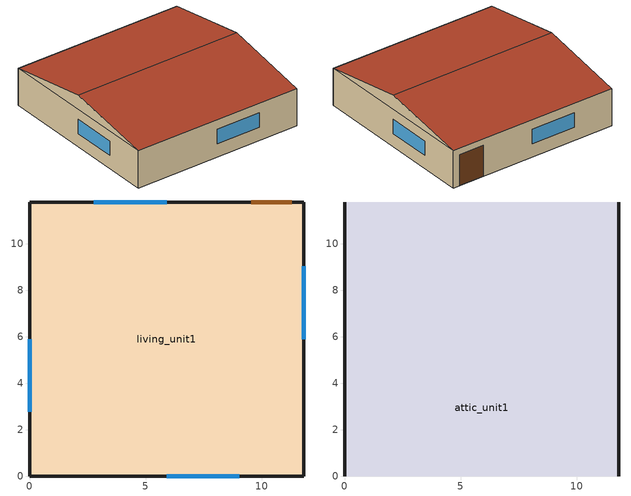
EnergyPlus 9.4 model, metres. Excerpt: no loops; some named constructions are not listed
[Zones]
living_unit1
 floor ground (Interior Floor): 0,0 0,11.8 11.8,11.8 11.8,0 z0.12
 wall outside (Exterior Wall): 0,0 11.8,0 11.8,11.8 0,11.8 0,0 z0.12:2.7
 window (Exterior Window): 5.9,0 9.03,0 / 5.9,11.8 2.78,11.8 / 11.8,5.9 11.8,9.03 / 0,5.9 0,2.78 z1.04:2.04
 door (Exterior Door): 11.3,11.8 9.56,11.8 z0.12:2.26
 ceiling to attic_unit1 (Interior Ceiling): 0,0 11.8,0 11.8,11.8 0,11.8 z2.7
attic_unit1
 wall outside (Gable_end): 11.8,0,2.7 11.8,11.8,2.7 11.8,5.9,3.7; 0,11.8,2.7 0,0,2.7 0,5.9,3.7
 roof outside (Exterior Roof): 0,0,2.7 11.8,0,2.7 11.8,5.9,3.7 0,5.9,3.7; 11.8,11.8,2.7 0,11.8,2.7 0,5.9,3.7 11.8,5.9,3.7
[Schedule:Day:Hourly]
OccupancyDay: 1, 1, 1, 1, 1, 1, 1, 0.8831, 0.40861, 0.24189, 0.24189, 0.24189, 0.24189, 0.24189, 0.24189, 0.24189, 0.29498, 0.5531, 0.89693, 0.89693, 0.89693, 1, 1, 1
ExteriorLightingDay: 1, 1, 1, 1, 1, 1, 0, 0, 0, 0, 0, 0, 0, 0, 0, 0, 0, 0, 1, 1, 1, 1, 1, 1
LightingDay_EELighting: 0.06875, 0.06875, 0.06875, 0.06875, 0.20625, 0.429688, 0.48125, 0.429688, 0.189062, 0.128906, 0.128906, 0.128906, 0.128906, 0.128906, 0.128906, 0.223438, 0.48125, 0.670312, 0.902344, 1, 1, 0.75625, 0.421094, 0.171875
RefrigeratorDay: 0.8, 0.782696, 0.765594, 0.742857, 0.731388, 0.731388, 0.75996, 0.8, 0.817103, 0.828571, 0.8, 0.8, 0.839839, 0.839839, 0.828571, 0.839839, 0.885714, 0.971429, 1, 0.971429, 0.942857, 0.925553, 0.885714, 0.828571
MiscPlugLoadDay: 0.60749, 0.559339, 0.552853, 0.545071, 0.524481, 0.585279, 0.676232, 0.718547, 0.60749, 0.517023, 0.529183, 0.529345, 0.520428, 0.538424, 0.568742, 0.600357, 0.710117, 0.862678, 0.936608, 0.966764, 1, 0.976654, 0.845169, 0.734436
ClothesDryerWeekday: 0.0996819, 0.0598091, 0.0398727, 0.0199364, 0.0398727, 0.0598091, 0.159491, 0.318982, 0.486427, 0.685791, 0.785473, 0.817391, 0.7456, 0.677837, 0.610073, 0.578155, 0.558218, 0.546236, 0.518346, 0.510391, 0.5263, 0.546236, 0.4386, 0.239236
ClothesDryerWeekend: 0.121951, 0.0731707, 0.0487805, 0.0243902, 0.0487805, 0.0731707, 0.195122, 0.390244, 0.595097, 0.839, 0.960951, 1, 0.91217, 0.829268, 0.746366, 0.707317, 0.682927, 0.668268, 0.634146, 0.624415, 0.643878, 0.668268, 0.536585, 0.292683
ClothesDryerVacation: 0, 0, 0, 0, 0, 0, 0, 0, 0, 0, 0, 0, 0, 0, 0, 0, 0, 0, 0, 0, 0, 0, 0, 0
[Schedule:Day:List]
alwaysOffDaySch: No, 15, 0, 0, 0, 0, 0, 0, 0, 0, 0, 0, 0, 0, 0, 0, 0, 0, 0, 0, 0, 0, 0, 0, 0, 0, 0, 0, 0, 0, 0, 0, 0, 0, 0, 0, 0, 0, 0, 0, 0, 0, 0, 0, 0, 0, 0, 0, 0, 0, 0, 0, 0, 0, 0, 0, 0, 0, 0, 0, 0, 0, 0, 0, 0, 0, 0, 0, 0, 0, 0, 0, 0, 0, 0, 0, 0, 0, 0, 0, 0, 0, 0, 0, 0, 0, 0, 0, 0, 0, 0, 0, 0, 0, 0, 0, 0, 0
Week0Day1DishWasherSch; Week11Day6DishWasherSch; Week34Day6DishWasherSch: No, 15, 0, 0, 0, 0, 0, 0, 0, 0, 0, 0, 0, 0, 0, 0, 0, 0, 0, 0, 0, 0, 0, 0, 0, 0, 0, 0, 0, 0, 0, 0, 0, 0, 0, 0, 1, 1, 1, 1, 1, 1, 0, 0, 0, 0, 0, 0, 0, 0, 0, 0, 0, 0, 0, 0, 0, 0, 0, 0, 0, 0, 0, 0, 0, 0, 0, 0, 0, 0, 0, 0, 0, 0, 0, 0, 0, 0, 0, 0, 0, 0, 0, 0, 0, 0, 0, 0, 0, 0, 0, 0, 0, 0, 0, 0, 0, 0
Week2Day2DishWasherSch; Week38Day6DishWasherSch; Week51Day0DishWasherSch: No, 15, 0, 0, 0, 0, 0, 0, 0, 0, 0, 0, 0, 0, 0, 0, 0, 0, 0, 0, 0, 0, 0, 0, 0, 0, 0, 0, 0, 0, 0, 0, 0, 0, 0, 0, 0, 0, 0, 0, 0, 0, 0, 0, 0, 0, 0, 0, 0, 0, 0, 0, 0, 0, 0, 0, 0, 0, 0, 0, 0, 0, 0, 0, 0, 0, 0, 0, 0, 0, 0, 0, 0, 1, 1, 1, 1, 1, 1, 0, 0, 0, 0, 0, 0, 0, 0, 0, 0, 0, 0, 0, 0, 0, 0, 0, 0, 0
Week2Day3DishWasherSch; Week10Day5DishWasherSch; Week11Day4DishWasherSch; Week19Day3DishWasherSch; Week20Day2DishWasherSch; Week23Day4DishWasherSch; Week24Day2DishWasherSch; Week38Day4DishWasherSch; Week46Day2DishWasherSch: No, 15, 0, 0, 0, 0, 0, 0, 0, 0, 0, 0, 0, 0, 0, 0, 0, 0, 0, 0, 0, 0, 0, 0, 0, 0, 0, 0, 0, 0, 0, 0, 0, 0, 0, 0, 0, 0, 0, 0, 0, 0, 0, 0, 0, 0, 0, 0, 0, 0, 0, 0, 0, 0, 0, 0, 0, 0, 0, 0, 0, 0, 0, 0, 0, 0, 0, 0, 0, 0, 0, 0, 0, 0, 0, 0, 0, 0, 0, 0, 0, 1, 1, 1, 1, 1, 1, 0, 0, 0, 0, 0, 0, 0, 0, 0, 0, 0
Week2Day5DishWasherSch; Week15Day5DishWasherSch: No, 15, 0, 0, 0, 0, 0, 0, 0, 0, 0, 0, 0, 0, 0, 0, 0, 0, 0, 0, 0, 0, 0, 0, 0, 0, 0, 0, 0, 0, 0, 0, 0, 0, 0, 0, 0, 0, 0, 0, 0, 0, 0, 0, 0, 0, 0, 0, 0, 0, 0, 0, 0, 0, 1, 1, 1, 1, 1, 1, 0, 0, 0, 0, 0, 0, 0, 0, 0, 0, 0, 0, 0, 0, 0, 0, 0, 0, 0, 0, 0, 0, 0, 0, 0, 0, 0, 0, 0, 0, 0, 0, 0, 0, 0, 0, 0, 0
Week3Day0DishWasherSch; Week24Day1DishWasherSch; Week50Day6DishWasherSch: No, 15, 0, 0, 0, 0, 0, 0, 0, 0, 0, 0, 0, 0, 0, 0, 0, 0, 0, 0, 0, 0, 0, 0, 0, 0, 0, 0, 0, 0, 0, 0, 0, 0, 0, 0, 0, 0, 0, 0, 0, 0, 0, 0, 0, 0, 0, 0, 0, 0, 0, 0, 0, 0, 0, 0, 0, 0, 0, 0, 0, 0, 0, 0, 0, 0, 0, 0, 0, 0, 0, 0, 0, 0, 0, 0, 0, 0, 0, 0, 1, 1, 1, 1, 1, 1, 0, 0, 0, 0, 0, 0, 0, 0, 0, 0, 0, 0
Week3Day2DishWasherSch: No, 15, 0, 0, 0, 0, 0, 0, 0, 0, 0, 0, 0, 0, 0, 0, 0, 0, 0, 0, 0, 0, 0, 0, 0, 0, 0, 0, 0, 0, 0, 0, 0, 0, 0, 0, 0, 0, 0, 0, 0, 0, 0, 0, 0, 0, 0, 0, 0, 0, 0, 0, 0, 0, 0, 0, 0, 0, 0, 0, 0, 0, 0, 0, 0, 0, 0, 0, 0, 1, 1, 1, 1, 1, 1, 0, 0, 0, 0, 0, 0, 1, 1, 1, 1, 1, 1, 0, 0, 0, 0, 0, 0, 0, 0, 0, 0, 0
Week3Day6DishWasherSch: No, 15, 0, 0, 0, 0, 0, 0, 0, 0, 0, 0, 0, 0, 0, 0, 0, 0, 0, 0, 0, 0, 0, 0, 0, 0, 0, 0, 0, 0, 0, 0, 0, 0, 0, 0, 0, 0, 0, 0, 0, 0, 0, 0, 0, 0, 0, 0, 0, 0, 0, 0, 0, 0, 0, 0, 0, 0, 0, 0, 0, 0, 0, 0, 0, 0, 0, 0, 0, 0, 0, 0, 0, 0, 0, 0, 0, 0, 0, 0, 0, 0, 1, 1, 1, 1, 1, 1, 1, 1, 0, 0, 0, 0, 0, 0, 0, 0
Week4Day1DishWasherSch; Week12Day1DishWasherSch; Week12Day5DishWasherSch; Week20Day3DishWasherSch; Week37Day6DishWasherSch; Week40Day4DishWasherSch; Week41Day5DishWasherSch: No, 15, 0, 0, 0, 0, 0, 0, 0, 0, 0, 0, 0, 0, 0, 0, 0, 0, 0, 0, 0, 0, 0, 0, 0, 0, 0, 0, 0, 0, 0, 0, 0, 0, 0, 0, 0, 0, 0, 0, 0, 0, 0, 0, 0, 0, 0, 0, 0, 0, 0, 0, 0, 0, 0, 0, 0, 0, 0, 0, 0, 0, 0, 0, 0, 0, 0, 0, 0, 0, 0, 0, 0, 0, 0, 0, 0, 0, 1, 1, 1, 1, 1, 1, 0, 0, 0, 0, 0, 0, 0, 0, 0, 0, 0, 0, 0, 0
Week5Day3DishWasherSch: No, 15, 0, 0, 0, 0, 0, 0, 0, 0, 0, 0, 0, 0, 0, 0, 0, 0, 0, 0, 0, 0, 0, 0, 0, 0, 0, 0, 0, 0, 1, 1, 1, 1, 1, 1, 0, 0, 0, 0, 0, 0, 0, 0, 0, 0, 0, 0, 0, 0, 0, 0, 0, 0, 0, 0, 0, 0, 0, 0, 0, 0, 0, 0, 0, 0, 0, 0, 0, 0, 0, 0, 0, 0, 0, 0, 0, 0, 0, 0, 0, 0, 1, 1, 1, 1, 1, 1, 0, 0, 0, 0, 0, 0, 0, 0, 0, 0
Week5Day4DishWasherSch: No, 15, 0, 0, 0, 0, 0, 0, 0, 0, 0, 0, 0, 0, 0, 0, 0, 0, 0, 0, 0, 0, 0, 0, 0, 0, 0, 0, 0, 0, 1, 1, 1, 1, 1, 1, 0, 0, 0, 0, 0, 0, 0, 0, 0, 0, 0, 0, 0, 0, 0, 0, 0, 0, 0, 0, 0, 0, 0, 1, 1, 1, 1, 1, 1, 0, 0, 0, 0, 0, 0, 0, 0, 0, 0, 0, 0, 0, 1, 1, 1, 1, 1, 1, 0, 0, 0, 0, 0, 0, 0, 0, 0, 0, 0, 0, 0, 0
Week6Day1DishWasherSch: No, 15, 0, 0, 0, 0, 0, 0, 0, 0, 0, 0, 0, 0, 0, 0, 0, 0, 0, 0, 0, 0, 0, 0, 0, 0, 0, 0, 0, 0, 1, 1, 1, 1, 1, 1, 0, 0, 0, 0, 0, 0, 0, 0, 0, 0, 0, 0, 0, 0, 0, 0, 0, 0, 0, 0, 0, 0, 0, 0, 0, 0, 0, 0, 0, 0, 0, 0, 0, 0, 0, 0, 0, 0, 0, 0, 0, 0, 0, 0, 0, 1, 1, 1, 1, 1, 1, 0, 0, 0, 0, 0, 0, 0, 0, 0, 0, 0
Week6Day3DishWasherSch; Week29Day2DishWasherSch; Week35Day0DishWasherSch; Week40Day6DishWasherSch: No, 15, 0, 0, 0, 0, 0, 0, 0, 0, 0, 0, 0, 0, 0, 0, 0, 0, 0, 0, 0, 0, 0, 0, 0, 0, 0, 0, 0, 0, 0, 0, 0, 0, 0, 0, 0, 0, 0, 0, 0, 0, 0, 0, 0, 0, 0, 0, 0, 0, 0, 0, 1, 1, 1, 1, 1, 1, 0, 0, 0, 0, 0, 0, 0, 0, 0, 0, 0, 0, 0, 0, 0, 0, 0, 0, 0, 0, 0, 0, 0, 0, 0, 0, 0, 0, 0, 0, 0, 0, 0, 0, 0, 0, 0, 0, 0, 0
Week7Day0DishWasherSch: No, 15, 0, 0, 0, 0, 0, 0, 0, 0, 0, 0, 0, 0, 0, 0, 0, 0, 0, 0, 0, 0, 0, 0, 0, 0, 0, 0, 0, 0, 0, 0, 0, 0, 0, 0, 0, 0, 0, 0, 0, 0, 0, 0, 0, 0, 0, 0, 0, 0, 0, 0, 0, 0, 0, 0, 0, 0, 0, 0, 0, 0, 0, 0, 0, 0, 0, 0, 0, 0, 0, 0, 1, 1, 1, 1, 1, 1, 0, 0, 0, 0, 0, 0, 0, 0, 0, 0, 0, 0, 0, 0, 0, 0, 0, 0, 0, 0
Week7Day1DishWasherSch; Week10Day4DishWasherSch; Week13Day1DishWasherSch; Week51Day4DishWasherSch: No, 15, 0, 0, 0, 0, 0, 0, 0, 0, 0, 0, 0, 0, 0, 0, 0, 0, 0, 0, 0, 0, 0, 0, 0, 0, 0, 0, 0, 0, 0, 0, 0, 0, 0, 0, 0, 0, 0, 0, 0, 0, 0, 0, 0, 0, 0, 0, 0, 0, 0, 0, 0, 0, 0, 0, 0, 0, 0, 0, 0, 0, 0, 0, 0, 0, 0, 0, 0, 0, 0, 0, 0, 0, 0, 0, 0, 0, 0, 0, 0, 0, 0, 0, 0, 1, 1, 1, 1, 1, 1, 0, 0, 0, 0, 0, 0, 0
Week9Day0DishWasherSch: No, 15, 0, 0, 0, 0, 0, 0, 0, 0, 0, 0, 0, 0, 0, 0, 0, 0, 0, 0, 0, 0, 0, 0, 0, 0, 0, 0, 0, 0, 0, 0, 0, 0, 0, 0, 0, 0, 0, 0, 0, 0, 0, 0, 0, 0, 0, 0, 0, 0, 0, 0, 0, 0, 0, 0, 0, 0, 0, 0, 0, 0, 0, 0, 0, 0, 0, 0, 0, 0, 0, 0, 1, 1, 1, 1, 1, 1, 1, 1, 1, 1, 1, 1, 0, 0, 0, 0, 0, 0, 0, 0, 0, 0, 0, 0, 0, 0
Week9Day3DishWasherSch: No, 15, 0, 0, 0, 0, 0, 0, 0, 0, 0, 0, 0, 0, 0, 0, 0, 0, 0, 0, 0, 0, 0, 0, 0, 0, 0, 0, 0, 0, 0, 0, 0, 0, 0, 0, 0, 0, 0, 0, 0, 0, 0, 0, 0, 0, 0, 0, 0, 0, 0, 0, 0, 0, 0, 1, 1, 1, 1, 1, 1, 0, 0, 0, 0, 0, 0, 0, 0, 0, 0, 0, 0, 0, 0, 0, 0, 0, 0, 0, 0, 0, 0, 0, 0, 0, 0, 0, 0, 0, 0, 0, 0, 0, 0, 0, 0, 0
Week10Day0DishWasherSch: No, 15, 0, 0, 0, 0, 0, 0, 0, 0, 0, 0, 0, 0, 0, 0, 0, 0, 0, 0, 0, 0, 0, 0, 0, 0, 0, 0, 0, 0, 0, 0, 0, 0, 0, 0, 0, 0, 0, 0, 0, 0, 0, 0, 0, 0, 0, 0, 0, 0, 0, 0, 0, 0, 0, 0, 0, 0, 0, 0, 0, 0, 0, 0, 0, 0, 0, 0, 0, 0, 0, 0, 0, 1, 1, 1, 1, 1, 1, 0, 0, 0, 1, 1, 1, 1, 1, 1, 0, 0, 0, 0, 0, 0, 0, 0, 0, 0
Week11Day1DishWasherSch; Week40Day1DishWasherSch; Week44Day4DishWasherSch: No, 15, 0, 0, 0, 0, 0, 0, 0, 0, 0, 0, 0, 0, 0, 0, 0, 0, 0, 0, 0, 0, 0, 0, 0, 0, 0, 0, 0, 0, 0, 0, 0, 0, 0, 0, 0, 0, 0, 0, 0, 0, 0, 0, 0, 0, 0, 0, 0, 0, 0, 0, 0, 0, 0, 0, 0, 0, 0, 0, 0, 0, 0, 0, 0, 0, 0, 0, 0, 0, 0, 0, 0, 0, 0, 0, 0, 0, 0, 0, 0, 0, 1, 1, 1, 1, 1, 1, 0, 0, 0, 0, 0, 0, 0, 0, 0, 0
Week11Day3DishWasherSch: No, 15, 0, 0, 0, 0, 0, 0, 0, 0, 0, 0, 0, 0, 0, 0, 0, 0, 0, 0, 0, 0, 0, 0, 0, 0, 0, 0, 0, 0, 1, 1, 1, 1, 1, 1, 0, 0, 0, 0, 0, 0, 0, 0, 0, 0, 0, 0, 0, 0, 0, 0, 0, 0, 0, 0, 0, 0, 0, 0, 0, 0, 0, 0, 0, 0, 0, 0, 0, 0, 0, 0, 0, 0, 0, 0, 0, 0, 0, 0, 0, 0, 0, 0, 0, 0, 0, 0, 0, 0, 0, 0, 0, 0, 0, 0, 0, 0
Week11Day5DishWasherSch; Week45Day4DishWasherSch: No, 15, 0, 0, 0, 0, 0, 0, 0, 0, 0, 0, 0, 0, 0, 0, 0, 0, 0, 0, 0, 0, 0, 0, 0, 0, 0, 0, 0, 0, 0, 0, 0, 0, 1, 1, 1, 1, 1, 1, 0, 0, 0, 0, 0, 0, 0, 0, 0, 0, 0, 0, 0, 0, 0, 0, 0, 0, 0, 0, 0, 0, 0, 0, 0, 0, 0, 0, 0, 0, 0, 0, 0, 0, 0, 0, 0, 0, 0, 0, 0, 0, 0, 0, 0, 0, 0, 0, 0, 0, 0, 0, 0, 0, 0, 0, 0, 0
Week15Day0DishWasherSch: No, 15, 0, 0, 0, 0, 0, 0, 0, 0, 0, 0, 0, 0, 0, 0, 0, 0, 0, 0, 0, 0, 0, 0, 0, 0, 0, 0, 0, 0, 0, 0, 0, 0, 0, 0, 0, 0, 1, 1, 1, 1, 1, 1, 0, 0, 0, 0, 0, 0, 0, 0, 0, 0, 0, 0, 0, 0, 0, 0, 0, 0, 0, 0, 0, 0, 0, 0, 0, 0, 0, 0, 0, 0, 0, 0, 0, 0, 0, 0, 0, 0, 0, 0, 0, 0, 0, 0, 0, 0, 0, 0, 0, 0, 0, 0, 0, 0
Week17Day5DishWasherSch: No, 15, 0, 0, 0, 0, 0, 0, 0, 0, 0, 0, 0, 0, 0, 0, 0, 0, 0, 0, 0, 0, 0, 0, 0, 0, 0, 0, 0, 0, 0, 0, 0, 0, 0, 0, 0, 0, 0, 0, 0, 0, 0, 0, 0, 0, 0, 0, 0, 0, 0, 0, 0, 0, 0, 0, 0, 0, 0, 0, 0, 0, 0, 0, 0, 0, 0, 0, 0, 0, 0, 0, 0, 0, 0, 0, 0, 0, 0, 1, 1, 1, 1, 1, 1, 1, 1, 0, 0, 0, 0, 0, 0, 0, 0, 0, 0, 0
Week18Day0DishWasherSch; Week36Day6DishWasherSch; Week37Day2DishWasherSch; Week44Day1DishWasherSch: No, 15, 0, 0, 0, 0, 0, 0, 0, 0, 0, 0, 0, 0, 0, 0, 0, 0, 0, 0, 0, 0, 0, 0, 0, 0, 0, 0, 0, 0, 0, 0, 0, 0, 0, 1, 1, 1, 1, 1, 1, 0, 0, 0, 0, 0, 0, 0, 0, 0, 0, 0, 0, 0, 0, 0, 0, 0, 0, 0, 0, 0, 0, 0, 0, 0, 0, 0, 0, 0, 0, 0, 0, 0, 0, 0, 0, 0, 0, 0, 0, 0, 0, 0, 0, 0, 0, 0, 0, 0, 0, 0, 0, 0, 0, 0, 0, 0
Week18Day2DishWasherSch: No, 15, 0, 0, 0, 0, 0, 0, 0, 0, 0, 0, 0, 0, 0, 0, 0, 0, 0, 0, 0, 0, 0, 0, 0, 0, 0, 0, 0, 0, 0, 0, 0, 0, 0, 0, 0, 0, 0, 0, 0, 0, 0, 0, 0, 0, 0, 0, 0, 0, 1, 1, 1, 1, 1, 1, 0, 0, 0, 0, 0, 0, 0, 0, 0, 0, 0, 0, 0, 0, 0, 0, 0, 1, 1, 1, 1, 1, 1, 0, 1, 1, 1, 1, 1, 1, 0, 0, 0, 0, 0, 0, 0, 0, 0, 0, 0, 0
Week18Day4DishWasherSch: No, 15, 0, 0, 0, 1, 1, 1, 1, 1, 1, 1, 1, 0, 0, 0, 0, 0, 0, 0, 0, 0, 0, 0, 0, 0, 0, 0, 0, 0, 0, 0, 0, 0, 0, 0, 0, 0, 1, 1, 1, 1, 1, 1, 0, 0, 0, 0, 0, 0, 0, 0, 0, 0, 0, 0, 0, 0, 0, 0, 0, 0, 0, 0, 0, 0, 0, 0, 0, 0, 0, 0, 0, 0, 0, 0, 0, 0, 0, 0, 0, 1, 1, 1, 1, 1, 1, 0, 0, 0, 0, 0, 0, 0, 0, 0, 0, 0
Week19Day4DishWasherSch: No, 15, 0, 0, 0, 1, 1, 1, 1, 1, 1, 0, 0, 0, 0, 0, 0, 0, 0, 0, 0, 0, 0, 0, 0, 0, 0, 0, 0, 0, 0, 0, 0, 0, 0, 0, 0, 0, 0, 0, 0, 0, 0, 0, 0, 0, 0, 0, 0, 0, 0, 0, 0, 0, 0, 0, 0, 0, 0, 0, 0, 0, 0, 0, 0, 0, 0, 0, 0, 0, 0, 0, 0, 0, 0, 0, 0, 0, 0, 0, 0, 0, 0, 0, 0, 0, 0, 0, 0, 0, 0, 0, 0, 0, 0, 0, 0, 0
Week20Day0DishWasherSch: No, 15, 0, 0, 0, 0, 0, 0, 0, 0, 0, 0, 0, 0, 0, 0, 0, 0, 0, 0, 0, 0, 0, 0, 0, 0, 0, 0, 0, 0, 0, 0, 0, 0, 0, 0, 0, 0, 1, 1, 1, 1, 1, 1, 0, 0, 0, 0, 0, 0, 0, 0, 1, 1, 1, 1, 1, 1, 0, 0, 0, 0, 0, 0, 0, 0, 0, 0, 0, 0, 0, 0, 0, 0, 0, 0, 0, 0, 0, 1, 1, 1, 1, 1, 1, 0, 0, 0, 0, 0, 0, 0, 0, 0, 0, 0, 0, 0
Week20Day4DishWasherSch; Week24Day3DishWasherSch; Week33Day5DishWasherSch: No, 15, 0, 0, 0, 0, 0, 0, 0, 0, 0, 0, 0, 0, 0, 0, 0, 0, 0, 0, 0, 0, 0, 0, 0, 0, 0, 0, 0, 0, 0, 0, 0, 0, 0, 0, 0, 0, 0, 0, 0, 0, 0, 0, 0, 0, 0, 0, 0, 0, 0, 0, 0, 0, 0, 0, 0, 0, 0, 1, 1, 1, 1, 1, 1, 0, 0, 0, 0, 0, 0, 0, 0, 0, 0, 0, 0, 0, 0, 0, 0, 0, 0, 0, 0, 0, 0, 0, 0, 0, 0, 0, 0, 0, 0, 0, 0, 0
Week22Day0DishWasherSch: No, 15, 0, 0, 0, 0, 0, 0, 0, 0, 0, 0, 0, 0, 0, 0, 0, 0, 0, 0, 0, 0, 0, 0, 0, 0, 0, 0, 0, 0, 0, 0, 0, 0, 0, 0, 0, 0, 0, 0, 0, 0, 0, 0, 0, 0, 0, 0, 0, 0, 0, 0, 0, 0, 0, 0, 0, 0, 0, 0, 0, 0, 0, 0, 0, 0, 0, 0, 0, 0, 0, 0, 0, 0, 0, 0, 0, 1, 1, 1, 1, 1, 1, 0, 0, 0, 0, 0, 0, 0, 0, 0, 0, 0, 0, 0, 0, 0
Week23Day2DishWasherSch; Week36Day2DishWasherSch; Week40Day3DishWasherSch; Week41Day1DishWasherSch: No, 15, 0, 0, 0, 0, 0, 0, 0, 0, 0, 0, 0, 0, 0, 0, 0, 0, 0, 0, 0, 0, 0, 0, 0, 0, 0, 0, 0, 0, 0, 0, 0, 0, 0, 0, 0, 0, 0, 0, 0, 0, 0, 0, 0, 0, 0, 0, 0, 0, 0, 0, 0, 0, 0, 0, 0, 0, 0, 0, 0, 0, 0, 0, 0, 0, 0, 0, 0, 0, 0, 0, 0, 0, 0, 0, 0, 0, 0, 1, 1, 1, 1, 1, 1, 0, 0, 0, 0, 0, 0, 0, 0, 0, 0, 0, 0, 0
Week23Day3DishWasherSch; Week45Day0DishWasherSch; Week46Day3DishWasherSch; Week48Day0DishWasherSch; Week50Day5DishWasherSch: No, 15, 0, 0, 0, 0, 0, 0, 0, 0, 0, 0, 0, 0, 0, 0, 0, 0, 0, 0, 0, 0, 0, 0, 0, 0, 0, 0, 0, 0, 0, 0, 0, 0, 0, 0, 0, 0, 0, 0, 0, 0, 0, 0, 0, 0, 0, 0, 0, 0, 1, 1, 1, 1, 1, 1, 0, 0, 0, 0, 0, 0, 0, 0, 0, 0, 0, 0, 0, 0, 0, 0, 0, 0, 0, 0, 0, 0, 0, 0, 0, 0, 0, 0, 0, 0, 0, 0, 0, 0, 0, 0, 0, 0, 0, 0, 0, 0
Week24Day0DishWasherSch: No, 15, 0, 0, 0, 0, 0, 0, 0, 0, 0, 0, 0, 0, 0, 0, 0, 0, 0, 0, 0, 0, 0, 0, 0, 0, 0, 0, 0, 0, 0, 0, 0, 0, 0, 0, 0, 0, 0, 0, 0, 0, 0, 0, 0, 0, 0, 0, 0, 0, 1, 1, 1, 1, 1, 1, 0, 0, 0, 0, 0, 0, 0, 0, 0, 0, 0, 0, 0, 0, 0, 0, 0, 0, 0, 0, 0, 0, 0, 0, 1, 1, 1, 1, 1, 1, 0, 0, 0, 0, 0, 0, 0, 0, 0, 0, 0, 0
Week24Day6DishWasherSch: No, 15, 0, 0, 0, 0, 0, 0, 0, 0, 0, 0, 0, 0, 0, 0, 0, 0, 0, 0, 0, 0, 0, 0, 0, 0, 0, 0, 0, 0, 0, 0, 0, 0, 0, 1, 1, 1, 1, 1, 1, 0, 0, 0, 0, 0, 0, 0, 0, 0, 0, 0, 1, 1, 1, 1, 1, 1, 0, 0, 0, 0, 0, 0, 0, 0, 0, 0, 0, 0, 0, 0, 0, 0, 0, 0, 0, 0, 0, 0, 0, 0, 0, 0, 0, 0, 0, 0, 0, 0, 0, 0, 0, 0, 0, 0, 0, 0
Week25Day1DishWasherSch: No, 15, 0, 0, 0, 0, 0, 0, 0, 0, 0, 0, 0, 0, 0, 0, 0, 0, 0, 0, 0, 0, 0, 0, 0, 0, 0, 0, 0, 1, 1, 1, 1, 1, 1, 0, 0, 0, 0, 0, 0, 0, 0, 0, 0, 0, 0, 1, 1, 1, 1, 1, 1, 1, 1, 0, 0, 0, 0, 0, 0, 0, 0, 0, 0, 0, 0, 0, 0, 0, 0, 0, 0, 0, 0, 0, 0, 0, 0, 0, 0, 0, 0, 0, 0, 0, 0, 0, 0, 0, 0, 0, 0, 0, 0, 0, 0, 0
Week26Day0DishWasherSch; Week35Day3DishWasherSch; Week37Day0DishWasherSch; Week46Day1DishWasherSch: No, 15, 0, 0, 0, 0, 0, 0, 0, 0, 0, 0, 0, 0, 0, 0, 0, 0, 0, 0, 0, 0, 0, 0, 0, 0, 0, 0, 0, 0, 0, 0, 0, 0, 0, 0, 0, 0, 0, 0, 0, 0, 0, 0, 0, 0, 0, 0, 0, 0, 0, 0, 0, 0, 0, 0, 0, 1, 1, 1, 1, 1, 1, 0, 0, 0, 0, 0, 0, 0, 0, 0, 0, 0, 0, 0, 0, 0, 0, 0, 0, 0, 0, 0, 0, 0, 0, 0, 0, 0, 0, 0, 0, 0, 0, 0, 0, 0
Week26Day1DishWasherSch: No, 15, 0, 0, 0, 0, 0, 0, 0, 0, 0, 0, 0, 0, 0, 0, 0, 0, 0, 0, 0, 0, 0, 0, 0, 0, 0, 0, 0, 0, 0, 0, 0, 0, 0, 0, 0, 0, 0, 0, 0, 0, 0, 0, 0, 0, 0, 0, 0, 0, 0, 0, 0, 0, 0, 0, 0, 0, 0, 0, 0, 0, 0, 0, 0, 0, 0, 0, 0, 0, 0, 0, 1, 1, 1, 1, 1, 1, 0, 0, 0, 1, 1, 1, 1, 1, 1, 0, 0, 0, 0, 0, 0, 0, 0, 0, 0, 0
Week26Day5DishWasherSch: No, 15, 0, 0, 0, 0, 0, 0, 0, 0, 0, 0, 0, 0, 0, 0, 0, 0, 0, 0, 0, 0, 0, 0, 0, 0, 0, 0, 0, 0, 0, 0, 0, 0, 0, 0, 0, 0, 0, 0, 0, 0, 0, 0, 0, 0, 0, 0, 0, 0, 0, 0, 0, 0, 0, 0, 0, 0, 0, 0, 0, 0, 0, 0, 0, 0, 0, 0, 0, 0, 0, 0, 0, 0, 0, 1, 1, 1, 1, 1, 1, 0, 0, 0, 0, 0, 0, 0, 0, 0, 0, 0, 0, 0, 0, 0, 0, 0
Week27Day5DishWasherSch: No, 15, 0, 0, 0, 0, 0, 0, 0, 0, 0, 0, 0, 0, 0, 0, 0, 0, 0, 0, 0, 0, 0, 0, 0, 0, 0, 0, 0, 0, 0, 0, 0, 0, 0, 0, 0, 0, 0, 0, 0, 0, 0, 0, 0, 0, 0, 0, 0, 0, 0, 0, 0, 0, 0, 0, 0, 0, 0, 0, 0, 0, 0, 0, 0, 0, 0, 0, 0, 0, 0, 0, 0, 0, 0, 0, 0, 0, 1, 1, 1, 1, 1, 1, 1, 1, 0, 0, 0, 0, 0, 0, 0, 0, 0, 0, 0, 0
Week28Day3DishWasherSch: No, 15, 0, 0, 0, 0, 0, 0, 0, 0, 0, 0, 0, 0, 0, 0, 0, 0, 0, 0, 0, 0, 0, 0, 0, 0, 0, 0, 0, 0, 0, 0, 0, 0, 0, 0, 0, 0, 0, 0, 0, 0, 0, 0, 0, 0, 0, 0, 0, 0, 0, 0, 0, 0, 0, 0, 0, 0, 1, 1, 1, 1, 1, 1, 0, 0, 0, 0, 0, 0, 0, 0, 0, 0, 0, 0, 0, 0, 0, 0, 0, 0, 0, 0, 0, 0, 0, 0, 0, 0, 0, 0, 0, 0, 0, 0, 0, 0
Week30Day1DishWasherSch; Week44Day3DishWasherSch: No, 15, 0, 0, 0, 0, 0, 0, 0, 0, 0, 0, 0, 0, 0, 0, 0, 0, 0, 0, 0, 0, 0, 0, 0, 0, 0, 0, 0, 0, 0, 0, 0, 0, 0, 0, 0, 0, 0, 0, 0, 0, 0, 0, 0, 0, 0, 0, 0, 0, 0, 0, 0, 0, 0, 0, 0, 0, 0, 0, 0, 0, 0, 0, 0, 0, 0, 0, 0, 0, 0, 0, 0, 0, 0, 0, 1, 1, 1, 1, 1, 1, 0, 0, 0, 0, 0, 0, 0, 0, 0, 0, 0, 0, 0, 0, 0, 0
Week33Day1DishWasherSch: No, 15, 0, 0, 0, 0, 0, 0, 0, 0, 0, 0, 0, 0, 0, 0, 0, 0, 0, 0, 0, 0, 0, 0, 0, 0, 0, 0, 0, 0, 0, 0, 0, 0, 0, 1, 1, 1, 1, 1, 1, 0, 0, 0, 0, 0, 0, 0, 0, 0, 1, 1, 1, 1, 1, 1, 0, 0, 0, 0, 0, 0, 0, 0, 0, 0, 0, 0, 0, 0, 0, 0, 0, 0, 0, 0, 0, 0, 0, 0, 0, 0, 0, 0, 0, 0, 0, 0, 0, 0, 0, 0, 0, 0, 0, 0, 0, 0
Week33Day4DishWasherSch; Week38Day5DishWasherSch; Week42Day3DishWasherSch: No, 15, 0, 0, 0, 0, 0, 0, 0, 0, 0, 0, 0, 0, 0, 0, 0, 0, 0, 0, 0, 0, 0, 0, 0, 0, 0, 0, 0, 0, 0, 0, 0, 0, 0, 0, 0, 0, 0, 0, 0, 0, 0, 0, 0, 0, 0, 0, 0, 0, 0, 0, 0, 0, 0, 0, 0, 0, 0, 0, 0, 0, 0, 0, 0, 0, 0, 0, 0, 1, 1, 1, 1, 1, 1, 0, 0, 0, 0, 0, 0, 0, 0, 0, 0, 0, 0, 0, 0, 0, 0, 0, 0, 0, 0, 0, 0, 0
Week35Day1DishWasherSch: No, 15, 0, 0, 0, 0, 0, 0, 0, 0, 0, 0, 0, 0, 0, 0, 0, 0, 0, 0, 0, 0, 0, 0, 0, 0, 0, 0, 0, 0, 1, 1, 1, 1, 1, 1, 0, 0, 0, 0, 0, 0, 0, 0, 0, 0, 0, 0, 0, 0, 0, 0, 0, 1, 1, 1, 1, 1, 1, 0, 0, 0, 0, 0, 0, 0, 0, 0, 0, 0, 0, 0, 0, 0, 0, 0, 0, 0, 0, 0, 0, 0, 0, 0, 0, 0, 0, 0, 0, 0, 0, 0, 0, 0, 0, 0, 0, 0
Week36Day0DishWasherSch: No, 15, 0, 0, 0, 0, 0, 0, 0, 0, 0, 0, 0, 0, 0, 0, 0, 0, 0, 0, 0, 0, 0, 0, 0, 0, 0, 0, 0, 0, 0, 0, 0, 1, 1, 1, 1, 1, 1, 0, 0, 0, 0, 0, 0, 0, 0, 0, 0, 0, 0, 0, 0, 0, 0, 0, 0, 0, 0, 0, 0, 0, 0, 0, 0, 0, 0, 0, 0, 0, 0, 0, 0, 0, 0, 0, 0, 0, 0, 0, 0, 0, 0, 0, 0, 0, 0, 0, 0, 0, 0, 0, 0, 0, 0, 0, 0, 0
Week38Day0DishWasherSch: No, 15, 0, 0, 0, 0, 0, 0, 0, 0, 0, 0, 0, 0, 0, 0, 0, 0, 0, 0, 0, 0, 0, 0, 0, 0, 0, 0, 0, 0, 0, 0, 0, 0, 0, 0, 0, 0, 0, 0, 0, 0, 0, 0, 0, 0, 0, 0, 0, 0, 0, 0, 0, 1, 1, 1, 1, 1, 1, 0, 0, 0, 0, 0, 0, 0, 0, 0, 0, 0, 0, 0, 0, 0, 1, 1, 1, 1, 1, 1, 0, 0, 0, 0, 0, 0, 0, 0, 0, 0, 0, 0, 0, 0, 0, 0, 0, 0
Week38Day2DishWasherSch: No, 15, 0, 0, 0, 0, 0, 0, 0, 0, 0, 0, 0, 0, 0, 0, 0, 0, 0, 0, 0, 0, 0, 0, 0, 0, 0, 0, 0, 0, 0, 0, 0, 0, 0, 0, 0, 0, 0, 0, 0, 0, 0, 0, 0, 0, 0, 0, 0, 0, 0, 0, 0, 0, 0, 0, 0, 0, 0, 0, 0, 0, 0, 0, 0, 0, 0, 0, 0, 1, 1, 1, 1, 1, 1, 0, 0, 0, 1, 1, 1, 1, 1, 1, 0, 0, 0, 0, 0, 0, 0, 0, 0, 0, 0, 0, 0, 0
Week46Day0DishWasherSch: No, 15, 0, 0, 0, 0, 0, 0, 0, 0, 0, 0, 0, 0, 0, 0, 0, 0, 0, 0, 0, 0, 0, 0, 0, 0, 0, 0, 0, 0, 0, 0, 0, 0, 0, 0, 0, 0, 0, 0, 0, 0, 0, 0, 0, 0, 0, 0, 0, 0, 0, 0, 0, 1, 1, 1, 1, 1, 1, 0, 0, 0, 0, 0, 0, 0, 0, 0, 0, 0, 0, 0, 0, 0, 0, 0, 0, 0, 0, 0, 0, 0, 0, 0, 0, 0, 0, 0, 0, 0, 0, 0, 0, 0, 0, 0, 0, 0
Week48Day1DishWasherSch: No, 15, 0, 0, 0, 0, 0, 0, 0, 0, 0, 0, 0, 0, 0, 0, 0, 0, 0, 0, 0, 0, 0, 0, 0, 0, 0, 0, 0, 1, 1, 1, 1, 1, 1, 0, 0, 0, 0, 0, 0, 0, 0, 0, 0, 0, 0, 0, 0, 0, 0, 0, 0, 0, 0, 0, 0, 0, 0, 0, 0, 0, 0, 0, 0, 0, 0, 0, 0, 0, 0, 0, 0, 0, 0, 0, 0, 0, 0, 0, 0, 0, 0, 0, 0, 0, 0, 0, 0, 0, 0, 0, 0, 0, 0, 0, 0, 0
Week49Day5DishWasherSch: No, 15, 0, 0, 0, 0, 0, 0, 0, 0, 0, 0, 0, 0, 0, 0, 0, 0, 0, 0, 0, 0, 0, 0, 0, 0, 0, 0, 0, 0, 0, 0, 0, 0, 0, 0, 0, 0, 0, 0, 0, 0, 0, 0, 0, 0, 0, 0, 0, 0, 0, 0, 0, 0, 0, 0, 0, 0, 0, 0, 0, 0, 0, 0, 0, 0, 0, 0, 0, 0, 0, 0, 0, 0, 0, 0, 0, 0, 0, 0, 0, 0, 0, 0, 1, 1, 1, 1, 1, 1, 0, 0, 0, 0, 0, 0, 0, 0
Week50Day1DishWasherSch: No, 15, 0, 0, 0, 0, 0, 0, 0, 0, 0, 0, 0, 0, 0, 0, 0, 0, 0, 0, 0, 0, 0, 0, 0, 0, 0, 0, 0, 0, 0, 0, 0, 0, 1, 1, 1, 1, 1, 1, 0, 0, 0, 0, 0, 0, 0, 0, 0, 0, 0, 0, 0, 0, 0, 0, 0, 0, 0, 0, 0, 0, 0, 0, 0, 0, 0, 0, 0, 0, 0, 0, 0, 0, 0, 0, 0, 0, 1, 1, 1, 1, 1, 1, 0, 0, 0, 0, 0, 0, 0, 0, 0, 0, 0, 0, 0, 0
Week50Day3DishWasherSch: No, 15, 0, 0, 0, 0, 0, 0, 0, 0, 0, 0, 0, 0, 0, 0, 0, 0, 0, 0, 0, 0, 0, 0, 0, 0, 0, 0, 0, 0, 0, 0, 0, 0, 0, 0, 0, 0, 0, 0, 0, 0, 0, 0, 0, 0, 0, 0, 0, 0, 0, 0, 0, 1, 1, 1, 1, 1, 1, 1, 1, 0, 0, 0, 0, 0, 0, 0, 0, 0, 0, 0, 0, 0, 0, 0, 0, 0, 0, 0, 1, 1, 1, 1, 1, 1, 1, 1, 0, 0, 0, 0, 0, 0, 0, 0, 0, 0
Week0Day0ClothesWasherSch: No, 15, 0, 0, 0, 0, 0, 0, 0, 0, 0, 0, 0, 0, 0, 0, 0, 0, 0, 0, 0, 0, 0, 0, 0, 0, 1, 1, 1, 1, 0, 0, 0, 0, 0, 0, 0, 0, 0, 0, 0, 0, 0, 0, 1, 1, 1, 1, 0, 0, 0, 0, 0, 0, 0, 0, 0, 0, 0, 0, 0, 0, 0, 0, 0, 0, 0, 0, 0, 0, 0, 0, 0, 0, 1, 1, 1, 1, 0, 0, 0, 0, 0, 0, 0, 0, 0, 0, 0, 0, 0, 0, 0, 0, 0, 0, 0, 0
Week0Day5ClothesWasherSch; Week2Day2ClothesWasherSch; Week4Day5ClothesWasherSch; Week7Day4ClothesWasherSch; Week12Day1ClothesWasherSch: No, 15, 0, 0, 0, 0, 0, 0, 0, 0, 0, 0, 0, 0, 0, 0, 0, 0, 0, 0, 0, 0, 0, 0, 0, 0, 0, 0, 0, 0, 0, 0, 0, 0, 0, 1, 1, 1, 1, 0, 0, 0, 0, 0, 0, 0, 0, 0, 0, 0, 0, 0, 0, 0, 0, 0, 0, 0, 0, 0, 0, 0, 0, 0, 0, 0, 0, 0, 0, 0, 0, 0, 0, 0, 0, 0, 0, 0, 0, 0, 0, 0, 0, 0, 0, 0, 0, 0, 0, 0, 0, 0, 0, 0, 0, 0, 0, 0
Week1Day2ClothesWasherSch; Week8Day1ClothesWasherSch; Week11Day4ClothesWasherSch; Week12Day6ClothesWasherSch: No, 15, 0, 0, 0, 0, 0, 0, 0, 0, 0, 0, 0, 0, 0, 0, 0, 0, 0, 0, 0, 0, 0, 0, 0, 0, 0, 0, 0, 0, 0, 0, 0, 0, 0, 0, 0, 0, 0, 0, 0, 0, 0, 0, 0, 0, 0, 0, 0, 0, 0, 0, 0, 0, 0, 0, 0, 0, 0, 0, 0, 0, 0, 0, 0, 1, 1, 1, 1, 0, 0, 0, 0, 0, 0, 0, 0, 0, 0, 0, 0, 0, 0, 0, 0, 0, 0, 0, 0, 0, 0, 0, 0, 0, 0, 0, 0, 0
Week1Day4ClothesWasherSch; Week21Day1ClothesWasherSch: No, 15, 0, 0, 0, 0, 0, 0, 0, 0, 0, 0, 0, 0, 0, 0, 0, 0, 0, 0, 0, 0, 0, 0, 0, 0, 0, 0, 0, 0, 0, 0, 0, 0, 0, 0, 0, 0, 0, 0, 0, 0, 0, 0, 0, 0, 0, 0, 0, 0, 0, 0, 0, 0, 0, 0, 0, 0, 0, 0, 0, 0, 0, 0, 0, 0, 0, 0, 0, 0, 0, 0, 0, 0, 0, 0, 1, 1, 1, 1, 0, 0, 0, 0, 0, 0, 0, 0, 0, 0, 0, 0, 0, 0, 0, 0, 0, 0
Week1Day5ClothesWasherSch; Week17Day5ClothesWasherSch: No, 15, 0, 0, 0, 0, 0, 0, 0, 0, 0, 0, 0, 0, 0, 0, 0, 0, 0, 0, 0, 0, 0, 0, 0, 0, 0, 0, 0, 0, 0, 0, 0, 0, 0, 0, 0, 0, 0, 1, 1, 1, 1, 0, 0, 0, 0, 0, 0, 0, 0, 0, 0, 0, 0, 0, 0, 0, 0, 0, 0, 0, 0, 0, 0, 0, 0, 0, 0, 0, 0, 0, 0, 0, 0, 0, 0, 0, 0, 0, 0, 0, 0, 0, 0, 0, 0, 0, 0, 0, 0, 0, 0, 0, 0, 0, 0, 0
Week2Day0ClothesWasherSch; Week14Day3ClothesWasherSch; Week17Day4ClothesWasherSch; Week19Day2ClothesWasherSch; Week21Day2ClothesWasherSch; Week22Day3ClothesWasherSch: No, 15, 0, 0, 0, 0, 0, 0, 0, 0, 0, 0, 0, 0, 0, 0, 0, 0, 0, 0, 0, 0, 0, 0, 0, 0, 0, 0, 0, 0, 0, 0, 0, 0, 0, 0, 0, 0, 0, 0, 0, 0, 0, 0, 0, 0, 0, 0, 0, 0, 0, 0, 0, 0, 0, 0, 0, 0, 0, 0, 0, 0, 0, 0, 0, 0, 0, 0, 0, 0, 0, 0, 0, 0, 1, 1, 1, 1, 0, 0, 0, 0, 0, 0, 0, 0, 0, 0, 0, 0, 0, 0, 0, 0, 0, 0, 0, 0
Week2Day3ClothesWasherSch; Week6Day3ClothesWasherSch; Week15Day6ClothesWasherSch: No, 15, 0, 0, 0, 0, 0, 0, 0, 0, 0, 0, 0, 0, 0, 0, 0, 0, 0, 0, 0, 0, 0, 0, 0, 0, 0, 0, 0, 0, 0, 0, 0, 0, 0, 0, 0, 0, 0, 0, 0, 0, 0, 0, 0, 0, 0, 0, 0, 0, 0, 0, 0, 0, 0, 0, 0, 0, 0, 0, 0, 0, 0, 0, 0, 0, 0, 0, 1, 1, 1, 1, 0, 0, 0, 0, 0, 0, 0, 0, 0, 0, 0, 0, 0, 0, 0, 0, 0, 0, 0, 0, 0, 0, 0, 0, 0, 0
Week2Day4ClothesWasherSch: No, 15, 0, 0, 0, 0, 0, 0, 0, 0, 0, 0, 0, 0, 0, 0, 0, 0, 0, 0, 0, 0, 0, 0, 0, 0, 0, 0, 0, 0, 1, 1, 1, 1, 0, 0, 0, 0, 0, 0, 0, 0, 0, 0, 0, 0, 0, 0, 0, 0, 0, 0, 0, 0, 0, 0, 0, 0, 0, 0, 0, 0, 0, 0, 0, 0, 0, 0, 0, 0, 0, 0, 0, 0, 0, 0, 0, 0, 0, 0, 0, 0, 0, 0, 0, 0, 0, 0, 0, 0, 0, 0, 0, 0, 0, 0, 0, 0
Week3Day5ClothesWasherSch; Week11Day0ClothesWasherSch: No, 15, 0, 0, 0, 0, 0, 0, 0, 0, 0, 0, 0, 0, 0, 0, 0, 0, 0, 0, 0, 0, 0, 0, 0, 0, 0, 0, 0, 0, 0, 0, 0, 0, 0, 0, 0, 0, 0, 0, 0, 0, 0, 1, 1, 1, 1, 0, 0, 0, 0, 0, 0, 0, 0, 0, 0, 0, 0, 0, 0, 0, 0, 0, 0, 0, 0, 0, 0, 0, 0, 0, 0, 0, 0, 0, 0, 0, 0, 0, 0, 0, 0, 0, 0, 0, 0, 0, 0, 0, 0, 0, 0, 0, 0, 0, 0, 0
Week4Day0ClothesWasherSch: No, 15, 0, 0, 0, 0, 0, 0, 0, 0, 0, 0, 0, 0, 0, 0, 0, 0, 0, 0, 0, 0, 0, 0, 0, 0, 0, 1, 1, 1, 1, 0, 0, 0, 0, 0, 0, 0, 0, 0, 0, 0, 1, 1, 1, 1, 0, 0, 0, 0, 0, 0, 0, 0, 0, 0, 0, 0, 0, 0, 0, 0, 0, 0, 0, 0, 0, 0, 0, 0, 0, 0, 0, 0, 1, 1, 1, 1, 0, 0, 0, 0, 0, 0, 0, 0, 0, 0, 0, 0, 0, 0, 0, 0, 0, 0, 0, 0
Week4Day4ClothesWasherSch: No, 15, 0, 0, 0, 0, 0, 0, 0, 0, 0, 0, 0, 0, 0, 0, 0, 0, 0, 0, 0, 0, 0, 0, 0, 0, 1, 1, 1, 1, 0, 0, 0, 0, 0, 0, 0, 0, 0, 0, 0, 0, 1, 1, 1, 1, 0, 0, 0, 0, 0, 0, 0, 0, 0, 0, 0, 0, 0, 0, 0, 0, 0, 0, 0, 0, 0, 0, 0, 0, 0, 0, 0, 0, 0, 0, 0, 0, 0, 0, 0, 0, 0, 0, 0, 0, 0, 0, 0, 0, 0, 0, 0, 0, 0, 0, 0, 0
Week5Day4ClothesWasherSch: No, 15, 0, 0, 0, 0, 0, 0, 0, 0, 0, 0, 0, 0, 0, 0, 0, 0, 0, 0, 0, 0, 0, 0, 0, 0, 0, 1, 1, 1, 1, 0, 0, 0, 0, 0, 0, 0, 0, 0, 0, 0, 0, 0, 0, 0, 0, 0, 0, 0, 0, 0, 0, 0, 0, 0, 0, 0, 0, 0, 0, 0, 0, 0, 0, 0, 0, 0, 0, 0, 0, 0, 0, 0, 0, 0, 0, 0, 0, 0, 0, 0, 0, 0, 0, 0, 0, 0, 0, 0, 0, 0, 0, 0, 0, 0, 0, 0
Week5Day6ClothesWasherSch: No, 15, 0, 0, 0, 0, 0, 0, 0, 0, 0, 0, 0, 0, 0, 0, 0, 0, 0, 0, 0, 0, 0, 0, 0, 0, 0, 1, 1, 1, 1, 0, 0, 0, 0, 0, 0, 0, 0, 0, 0, 0, 0, 0, 0, 0, 0, 0, 0, 0, 0, 0, 0, 0, 0, 0, 0, 0, 0, 0, 0, 0, 0, 0, 0, 0, 0, 0, 0, 0, 0, 0, 1, 1, 1, 1, 0, 0, 0, 0, 0, 0, 0, 0, 0, 0, 0, 0, 0, 0, 0, 0, 0, 0, 0, 0, 0, 0
Week6Day0ClothesWasherSch; Week21Day6ClothesWasherSch: No, 15, 0, 0, 0, 0, 0, 0, 0, 0, 0, 0, 0, 0, 0, 0, 0, 0, 0, 0, 0, 0, 0, 0, 0, 0, 0, 0, 0, 0, 0, 0, 0, 0, 0, 0, 0, 0, 0, 0, 0, 0, 0, 0, 0, 0, 0, 0, 0, 0, 0, 0, 0, 0, 0, 0, 0, 0, 0, 0, 0, 0, 0, 0, 0, 0, 0, 0, 0, 0, 0, 0, 0, 0, 0, 0, 0, 0, 0, 0, 0, 0, 0, 0, 0, 0, 0, 0, 0, 1, 1, 1, 1, 0, 0, 0, 0, 0
Week6Day2ClothesWasherSch: No, 15, 0, 0, 0, 0, 0, 0, 0, 0, 0, 0, 0, 0, 0, 0, 0, 0, 0, 0, 0, 0, 0, 0, 0, 0, 0, 0, 0, 0, 0, 0, 0, 0, 0, 0, 0, 0, 0, 0, 0, 0, 0, 0, 1, 1, 1, 1, 0, 0, 0, 0, 0, 0, 0, 0, 0, 0, 0, 0, 0, 0, 0, 0, 0, 0, 0, 0, 0, 0, 0, 0, 0, 0, 0, 0, 0, 0, 0, 0, 0, 0, 0, 0, 0, 0, 0, 0, 0, 0, 0, 0, 0, 0, 0, 0, 0, 0
Week6Day6ClothesWasherSch; Week7Day0ClothesWasherSch; Week18Day2ClothesWasherSch: No, 15, 0, 0, 0, 0, 0, 0, 0, 0, 0, 0, 0, 0, 0, 0, 0, 0, 0, 0, 0, 0, 0, 0, 0, 0, 1, 1, 1, 1, 0, 0, 0, 0, 0, 0, 0, 0, 0, 0, 0, 0, 0, 0, 0, 0, 0, 0, 0, 0, 0, 0, 0, 0, 0, 0, 0, 0, 0, 0, 0, 0, 0, 0, 0, 0, 0, 0, 0, 0, 0, 0, 0, 0, 0, 0, 0, 0, 0, 0, 0, 0, 0, 0, 0, 0, 0, 0, 0, 0, 0, 0, 0, 0, 0, 0, 0, 0
Week7Day2ClothesWasherSch: No, 15, 0, 0, 0, 0, 0, 0, 0, 0, 0, 0, 0, 0, 0, 0, 0, 0, 0, 0, 0, 0, 0, 0, 0, 0, 0, 0, 0, 0, 0, 0, 0, 0, 0, 0, 0, 0, 0, 0, 0, 0, 1, 1, 1, 1, 0, 0, 0, 0, 0, 0, 0, 0, 0, 0, 0, 0, 0, 0, 0, 0, 0, 0, 0, 0, 0, 0, 0, 0, 0, 0, 0, 0, 0, 0, 0, 0, 0, 0, 0, 0, 0, 0, 0, 0, 0, 0, 0, 0, 0, 0, 0, 0, 0, 0, 0, 0
Week7Day3ClothesWasherSch: No, 15, 0, 0, 0, 0, 0, 0, 0, 0, 0, 0, 0, 0, 0, 0, 0, 0, 0, 0, 0, 0, 0, 0, 0, 0, 0, 0, 0, 0, 0, 0, 0, 0, 0, 0, 0, 0, 0, 0, 0, 0, 0, 0, 0, 0, 0, 0, 0, 0, 0, 0, 0, 0, 0, 0, 0, 0, 0, 0, 0, 0, 0, 0, 0, 0, 0, 0, 0, 0, 0, 0, 0, 0, 0, 0, 0, 0, 0, 0, 0, 0, 0, 0, 0, 0, 0, 0, 1, 1, 1, 1, 0, 0, 0, 0, 0, 0
Week8Day6ClothesWasherSch; Week10Day0ClothesWasherSch; Week22Day1ClothesWasherSch: No, 15, 0, 0, 0, 0, 0, 0, 0, 0, 0, 0, 0, 0, 0, 0, 0, 0, 0, 0, 0, 0, 0, 0, 0, 0, 0, 0, 0, 0, 0, 0, 0, 0, 0, 0, 0, 0, 0, 0, 0, 0, 0, 0, 0, 0, 0, 0, 0, 0, 0, 0, 0, 0, 0, 0, 0, 0, 0, 0, 0, 1, 1, 1, 1, 0, 0, 0, 0, 0, 0, 0, 0, 0, 0, 0, 0, 0, 0, 0, 0, 0, 0, 0, 0, 0, 0, 0, 0, 0, 0, 0, 0, 0, 0, 0, 0, 0
Week9Day0ClothesWasherSch: No, 15, 0, 0, 0, 0, 0, 0, 0, 0, 0, 0, 0, 0, 0, 0, 0, 0, 0, 0, 0, 0, 0, 0, 0, 0, 0, 0, 0, 0, 0, 0, 0, 0, 0, 0, 0, 0, 0, 0, 0, 0, 1, 1, 1, 1, 0, 0, 0, 0, 0, 0, 0, 0, 0, 0, 0, 0, 0, 0, 0, 0, 0, 0, 0, 0, 0, 0, 0, 1, 1, 1, 1, 0, 0, 0, 0, 0, 0, 0, 0, 0, 0, 0, 0, 0, 0, 0, 0, 0, 0, 0, 0, 0, 0, 0, 0, 0
Week9Day4ClothesWasherSch: No, 15, 0, 0, 0, 0, 0, 0, 0, 0, 0, 0, 0, 0, 0, 0, 0, 0, 0, 0, 0, 0, 0, 0, 0, 0, 0, 0, 0, 0, 0, 0, 0, 0, 0, 0, 0, 0, 0, 0, 0, 0, 0, 0, 0, 0, 0, 0, 0, 0, 0, 0, 0, 0, 0, 0, 0, 0, 0, 0, 0, 0, 0, 0, 0, 1, 1, 1, 1, 0, 0, 0, 0, 0, 0, 0, 0, 1, 1, 1, 1, 0, 0, 0, 0, 0, 0, 0, 0, 0, 0, 0, 0, 0, 0, 0, 0, 0
Week10Day4ClothesWasherSch: No, 15, 0, 0, 0, 0, 0, 0, 0, 0, 0, 0, 0, 0, 0, 0, 0, 0, 0, 0, 0, 0, 0, 0, 0, 0, 0, 0, 0, 0, 0, 0, 0, 0, 0, 0, 0, 0, 0, 0, 0, 0, 0, 0, 0, 0, 0, 0, 0, 0, 0, 0, 0, 0, 0, 0, 0, 0, 0, 0, 0, 0, 0, 0, 0, 0, 0, 0, 0, 0, 0, 0, 0, 0, 0, 0, 0, 1, 1, 1, 1, 0, 0, 0, 0, 0, 0, 0, 0, 0, 0, 0, 0, 0, 0, 0, 0, 0
Week11Day5ClothesWasherSch: No, 15, 0, 0, 0, 0, 0, 0, 0, 0, 0, 0, 0, 0, 0, 0, 0, 0, 0, 0, 0, 0, 0, 0, 0, 0, 0, 0, 0, 0, 0, 0, 0, 0, 0, 0, 0, 0, 0, 0, 0, 0, 0, 0, 0, 0, 0, 0, 0, 0, 0, 0, 0, 0, 0, 0, 0, 0, 0, 0, 0, 0, 0, 0, 0, 0, 1, 1, 1, 1, 0, 0, 0, 0, 0, 0, 0, 0, 0, 0, 0, 0, 0, 0, 0, 0, 0, 0, 0, 0, 0, 0, 0, 0, 0, 0, 0, 0
Week12Day2ClothesWasherSch: No, 15, 0, 0, 0, 0, 0, 0, 0, 0, 0, 0, 0, 0, 0, 0, 0, 0, 0, 0, 0, 0, 0, 0, 0, 0, 0, 0, 0, 0, 1, 1, 1, 1, 0, 0, 0, 0, 0, 0, 0, 0, 1, 1, 1, 1, 0, 0, 0, 0, 0, 0, 0, 0, 0, 0, 0, 0, 0, 0, 0, 0, 0, 0, 0, 0, 0, 0, 0, 0, 0, 0, 0, 0, 0, 0, 0, 0, 0, 0, 0, 0, 0, 0, 0, 0, 0, 0, 0, 0, 0, 0, 0, 0, 0, 0, 0, 0
Week13Day5ClothesWasherSch: No, 15, 0, 0, 0, 0, 0, 0, 0, 0, 0, 0, 0, 0, 0, 0, 0, 0, 0, 0, 0, 0, 0, 0, 0, 0, 1, 1, 1, 1, 1, 1, 1, 1, 0, 0, 0, 0, 0, 0, 0, 0, 0, 0, 0, 0, 0, 0, 0, 0, 0, 0, 0, 0, 0, 0, 0, 0, 0, 0, 0, 0, 0, 0, 0, 0, 0, 0, 0, 0, 0, 0, 0, 0, 0, 0, 0, 0, 0, 0, 0, 0, 0, 0, 0, 0, 0, 0, 0, 0, 0, 0, 0, 0, 0, 0, 0, 0
Week14Day0ClothesWasherSch; Week23Day6ClothesWasherSch: No, 15, 0, 0, 0, 0, 0, 0, 0, 0, 0, 0, 0, 0, 0, 0, 0, 0, 0, 0, 0, 0, 0, 0, 0, 0, 0, 0, 0, 0, 0, 0, 0, 0, 0, 0, 0, 0, 0, 0, 0, 0, 0, 0, 0, 0, 0, 0, 0, 0, 0, 0, 0, 0, 0, 0, 0, 0, 0, 0, 0, 0, 0, 0, 0, 0, 0, 0, 0, 0, 0, 1, 1, 1, 1, 0, 0, 0, 0, 0, 0, 0, 0, 0, 0, 0, 0, 0, 0, 0, 0, 0, 0, 0, 0, 0, 0, 0
Week15Day0ClothesWasherSch: No, 15, 0, 0, 0, 0, 0, 0, 0, 0, 0, 0, 0, 0, 0, 0, 0, 0, 0, 0, 0, 0, 0, 0, 0, 0, 1, 1, 1, 1, 0, 0, 0, 0, 0, 0, 0, 0, 0, 0, 1, 1, 1, 1, 1, 1, 1, 1, 0, 0, 0, 0, 0, 0, 0, 0, 0, 0, 0, 0, 0, 0, 0, 0, 0, 0, 0, 0, 0, 0, 0, 1, 1, 1, 1, 0, 1, 1, 1, 1, 0, 0, 0, 0, 0, 0, 0, 0, 0, 0, 0, 0, 0, 0, 0, 0, 0, 0
Week15Day2ClothesWasherSch: No, 15, 0, 0, 0, 0, 0, 0, 0, 0, 0, 0, 0, 0, 0, 0, 0, 0, 0, 0, 0, 0, 0, 0, 0, 0, 0, 0, 0, 0, 1, 1, 1, 1, 0, 0, 0, 0, 0, 0, 0, 0, 0, 0, 0, 0, 0, 0, 0, 0, 0, 0, 0, 0, 0, 0, 0, 0, 0, 0, 0, 0, 0, 0, 0, 0, 0, 0, 0, 0, 0, 0, 1, 1, 1, 1, 0, 0, 0, 0, 0, 0, 0, 0, 0, 0, 0, 0, 0, 0, 0, 0, 0, 0, 0, 0, 0, 0
Week15Day3ClothesWasherSch: No, 15, 0, 0, 0, 0, 0, 0, 0, 0, 0, 0, 0, 0, 0, 0, 0, 0, 0, 0, 0, 0, 0, 0, 0, 0, 0, 0, 0, 0, 0, 0, 0, 0, 0, 0, 0, 0, 0, 0, 0, 0, 0, 0, 0, 0, 0, 0, 0, 0, 0, 0, 0, 0, 0, 0, 1, 1, 1, 1, 0, 0, 0, 0, 0, 0, 0, 0, 0, 0, 0, 0, 0, 0, 0, 0, 0, 0, 0, 0, 0, 0, 0, 0, 0, 0, 0, 0, 0, 0, 0, 0, 0, 0, 0, 0, 0, 0
Week15Day4ClothesWasherSch: No, 15, 0, 0, 0, 0, 0, 0, 0, 0, 0, 0, 0, 0, 0, 0, 0, 0, 0, 0, 0, 0, 0, 0, 0, 0, 0, 0, 0, 0, 0, 0, 0, 0, 0, 0, 0, 0, 1, 1, 1, 1, 0, 0, 0, 0, 0, 0, 0, 0, 0, 0, 0, 0, 0, 0, 0, 0, 0, 0, 0, 0, 0, 0, 0, 0, 0, 0, 0, 0, 0, 0, 0, 0, 0, 0, 0, 0, 0, 0, 0, 0, 0, 0, 0, 0, 0, 0, 0, 0, 0, 0, 0, 0, 0, 0, 0, 0
Week16Day2ClothesWasherSch: No, 15, 0, 0, 0, 0, 0, 0, 0, 0, 0, 0, 0, 0, 0, 0, 0, 0, 0, 0, 0, 0, 0, 0, 0, 0, 0, 0, 0, 0, 0, 0, 0, 0, 0, 0, 0, 0, 0, 0, 0, 0, 0, 0, 0, 0, 0, 0, 0, 0, 0, 0, 0, 0, 0, 0, 0, 0, 1, 1, 1, 1, 0, 0, 0, 0, 0, 0, 0, 0, 0, 0, 0, 0, 0, 0, 0, 0, 0, 0, 0, 0, 0, 1, 1, 1, 1, 0, 0, 0, 0, 0, 0, 0, 0, 0, 0, 0
Week16Day3ClothesWasherSch; Week24Day4ClothesWasherSch: No, 15, 0, 0, 0, 0, 0, 0, 0, 0, 0, 0, 0, 0, 0, 0, 0, 0, 0, 0, 0, 0, 0, 0, 0, 0, 0, 0, 0, 0, 0, 0, 0, 1, 1, 1, 1, 0, 0, 0, 0, 0, 0, 0, 0, 0, 0, 0, 0, 0, 0, 0, 0, 0, 0, 0, 0, 0, 0, 0, 0, 0, 0, 0, 0, 0, 0, 0, 0, 0, 0, 0, 0, 0, 0, 0, 0, 0, 0, 0, 0, 0, 0, 0, 0, 0, 0, 0, 0, 0, 0, 0, 0, 0, 0, 0, 0, 0
Week18Day5ClothesWasherSch: No, 15, 0, 0, 0, 0, 0, 0, 0, 0, 0, 0, 0, 0, 0, 0, 0, 0, 0, 0, 0, 0, 0, 0, 0, 0, 0, 0, 0, 0, 0, 0, 0, 0, 0, 0, 0, 0, 0, 0, 0, 0, 0, 0, 0, 0, 0, 0, 0, 0, 0, 0, 0, 0, 0, 0, 0, 0, 0, 0, 0, 0, 0, 0, 0, 0, 0, 0, 0, 0, 0, 0, 0, 0, 0, 1, 1, 1, 1, 0, 0, 0, 0, 0, 0, 0, 0, 0, 0, 0, 0, 0, 0, 0, 0, 0, 0, 0
Week20Day6ClothesWasherSch: No, 15, 0, 0, 0, 0, 0, 0, 0, 0, 0, 0, 0, 0, 0, 0, 0, 0, 0, 0, 0, 0, 0, 0, 0, 0, 0, 0, 0, 0, 0, 0, 0, 0, 0, 0, 0, 0, 0, 0, 0, 0, 0, 0, 1, 1, 1, 1, 0, 0, 0, 0, 0, 0, 0, 0, 0, 0, 0, 0, 0, 0, 0, 0, 0, 0, 0, 0, 0, 0, 0, 0, 0, 0, 1, 1, 1, 1, 0, 0, 0, 0, 0, 0, 0, 0, 0, 0, 0, 0, 0, 0, 0, 0, 0, 0, 0, 0
Week22Day4ClothesWasherSch: No, 15, 0, 0, 0, 0, 0, 0, 0, 0, 0, 0, 0, 0, 0, 0, 0, 0, 0, 0, 0, 0, 0, 0, 0, 0, 0, 0, 0, 0, 0, 0, 0, 0, 0, 0, 0, 0, 0, 0, 0, 0, 0, 0, 0, 1, 1, 1, 1, 0, 0, 0, 0, 0, 0, 0, 0, 0, 0, 0, 0, 0, 0, 0, 0, 0, 0, 0, 0, 0, 0, 0, 0, 0, 0, 0, 0, 0, 0, 0, 0, 0, 0, 1, 1, 1, 1, 0, 0, 0, 0, 0, 0, 0, 0, 0, 0, 0
Week24Day5ClothesWasherSch: No, 15, 0, 0, 0, 0, 0, 0, 0, 0, 0, 0, 0, 0, 0, 0, 0, 0, 0, 0, 0, 0, 0, 0, 0, 0, 0, 0, 0, 0, 0, 0, 0, 0, 0, 0, 0, 0, 0, 0, 0, 0, 0, 0, 0, 0, 0, 0, 1, 1, 1, 1, 0, 0, 0, 0, 0, 0, 0, 0, 0, 0, 0, 0, 0, 0, 0, 0, 0, 0, 0, 0, 0, 0, 0, 0, 0, 0, 0, 0, 0, 0, 0, 0, 0, 0, 0, 0, 0, 0, 0, 0, 0, 0, 0, 0, 0, 0
